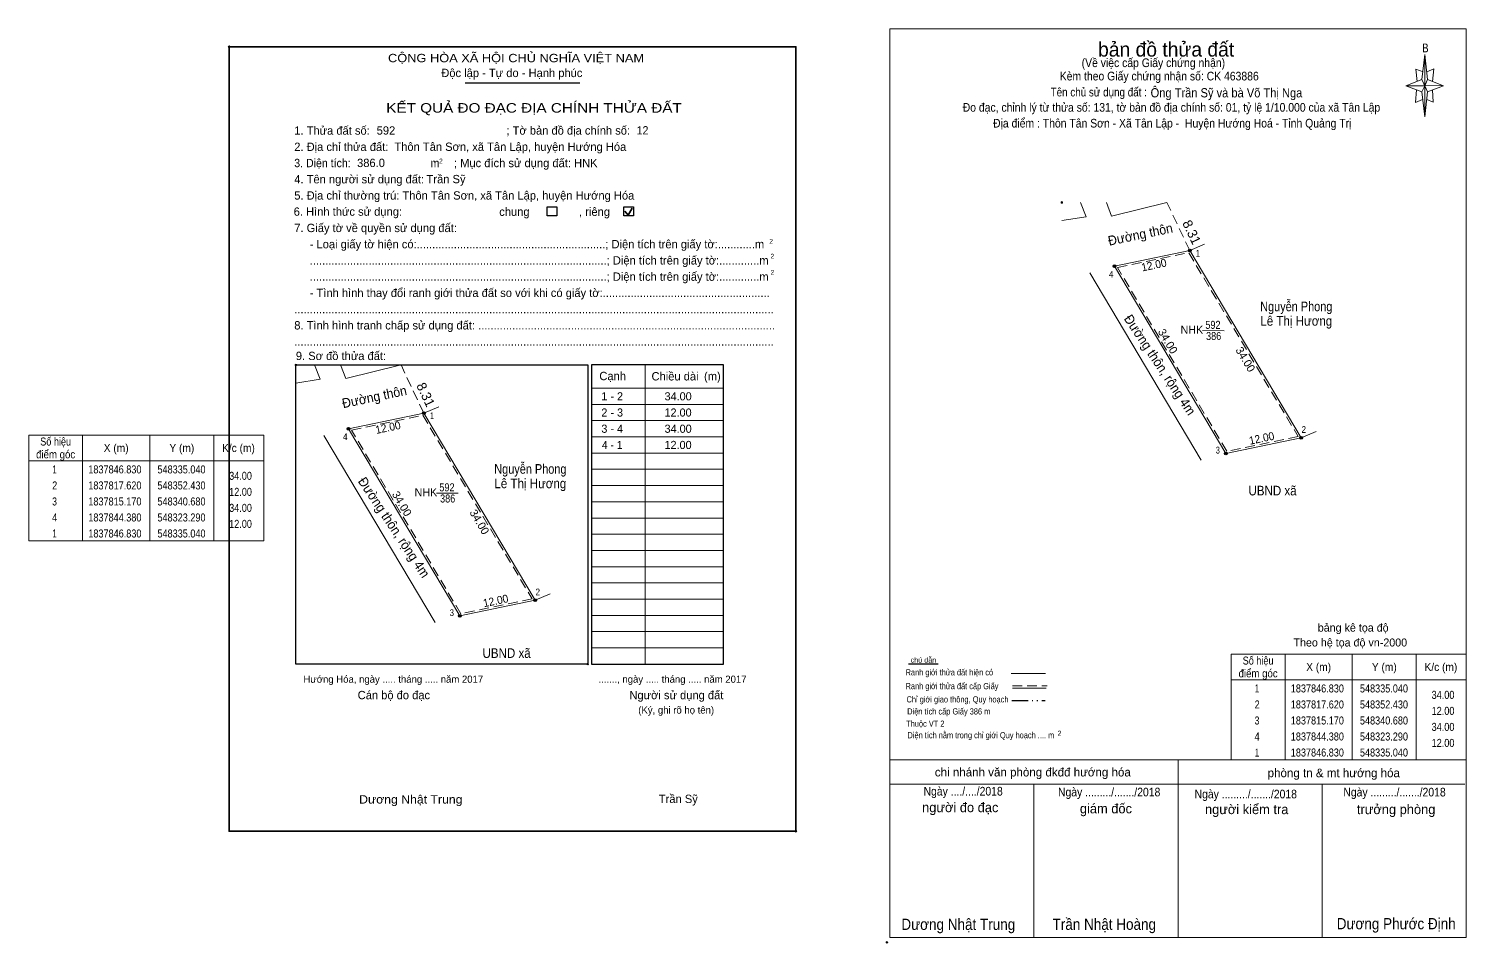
# Model space of a CAD drawing. Header units: metres. Extents: x 548273 to 548916, y 1837764 to 1837907.
# Drawn here: x 548273.4 to 548497.8, y 1837764.1 to 1837906.8 of the extents above; entities that cross this region are included whole.
import ezdxf
from ezdxf.enums import TextEntityAlignment as Align

# ---------------------------------------------------------------- set-up
doc = ezdxf.new("R2010")
doc.units = ezdxf.units.M
doc.header["$LTSCALE"] = 0.51
doc.header["$PDMODE"] = 32
doc.header["$PDSIZE"] = 0.255
doc.linetypes.add('DASH_DOUBLE_DOT', pattern=[9.2, 5, -1.2, 0.3, -1.2, 0.3, -1.2])
doc.linetypes.add('MEDIUM_DASHED', pattern=[4.5, 3, -1.5])
for name, color, linetype, lineweight in [('1', 7, 'Continuous', 13), ('10', 7, 'Continuous', 13), ('11', 7, 'Continuous', 25), ('2', 7, 'Continuous', 35), ('27', 7, 'Continuous', 13), ('4', 7, 'Continuous', 13), ('50', 7, 'Continuous', 25), ('63', 7, 'Continuous', 13), ('8', 7, 'Continuous', 13)]:
    doc.layers.add(name, color=color, linetype=linetype, lineweight=lineweight)
for name, color, linetype in [('13', 7, 'Continuous'), ('36', 7, 'Continuous'), ('48', 7, 'Continuous'), ('52', 7, 'Continuous'), ('6', 7, 'Continuous'), ('9', 7, 'Continuous')]:
    doc.layers.add(name, color=color, linetype=linetype)

msp = doc.modelspace()

# ---------------------------------------------------------------- hatches: boundary and pattern name
at = {"layer": '11'}
for points in [[(548335.2511, 1837846.83, 1), (548334.8289, 1837846.83, 1)], [(548335.2511, 1837846.83, 1), (548334.8289, 1837846.83, 1)], [(548323.5011, 1837844.38, 1), (548323.0789, 1837844.38, 1)], [(548352.6411, 1837817.62, 1), (548352.2189, 1837817.62, 1)], [(548340.8911, 1837815.17, 1), (548340.4689, 1837815.17, 1)]]:
    msp.add_hatch(color=256, dxfattribs=at).paths.add_polyline_path(points)
at = {"layer": '8'}
for points in [[(548454.8611, 1837872.19, 1), (548454.4389, 1837872.19, 1)], [(548454.8611, 1837872.19, 1), (548454.4389, 1837872.19, 1)], [(548443.1111, 1837869.74, 1), (548442.6889, 1837869.74, 1)], [(548472.2511, 1837842.98, 1), (548471.8289, 1837842.98, 1)], [(548460.5011, 1837840.53, 1), (548460.0789, 1837840.53, 1)]]:
    msp.add_hatch(color=256, dxfattribs=at).paths.add_polyline_path(points)

# ---------------------------------------------------------------- linework, layer by layer
at = {"layer": '1', "lineweight": 25}
for p, q in [((548341.5, 1837898.37), (548359.39, 1837898.37)), ((548361.24, 1837854.36), (548361.24, 1837807.66)), ((548381.86, 1837807.66), (548381.86, 1837854.36)), ((548381.86, 1837807.66), (548381.86, 1837808.11)), ((548361.24, 1837807.66), (548362.63, 1837807.66)), ((548362.63, 1837807.66), (548381.86, 1837807.66))]:
    msp.add_line(p, q, dxfattribs=at)
at = {"layer": '1', "lineweight": 35}
for p, q in [((548366.46, 1837878.36), (548366.96, 1837877.71)), ((548366.96, 1837877.71), (548367.58, 1837878.81))]:
    msp.add_line(p, q, dxfattribs=at)
at = {"layer": '1'}
for p, q in [((548369.62, 1837854.36), (548369.62, 1837807.66)), ((548361.24, 1837850.71), (548362.63, 1837850.71)), ((548362.63, 1837850.71), (548375.41, 1837850.71)), ((548375.41, 1837850.71), (548381.86, 1837850.71)), ((548361.24, 1837848.18), (548362.63, 1837848.18)), ((548362.63, 1837848.18), (548375.41, 1837848.18)), ((548375.41, 1837848.18), (548381.86, 1837848.18)), ((548361.24, 1837845.65), (548362.63, 1837845.65)), ((548362.63, 1837845.65), (548375.41, 1837845.65)), ((548375.41, 1837845.65), (548381.86, 1837845.65)), ((548361.24, 1837843.12), (548362.63, 1837843.12)), ((548362.63, 1837843.12), (548375.41, 1837843.12)), ((548375.41, 1837843.12), (548381.86, 1837843.12)), ((548361.24, 1837840.58), (548362.63, 1837840.58)), ((548362.63, 1837840.58), (548375.41, 1837840.58)), ((548375.41, 1837840.58), (548381.86, 1837840.58)), ((548361.24, 1837838.05), (548362.63, 1837838.05)), ((548362.63, 1837838.05), (548375.41, 1837838.05)), ((548375.41, 1837838.05), (548381.86, 1837838.05)), ((548361.24, 1837835.52), (548362.63, 1837835.52)), ((548362.63, 1837835.52), (548375.41, 1837835.52)), ((548375.41, 1837835.52), (548381.86, 1837835.52)), ((548361.24, 1837832.98), (548362.63, 1837832.98)), ((548362.63, 1837832.98), (548375.41, 1837832.98)), ((548375.41, 1837832.98), (548381.86, 1837832.98)), ((548361.24, 1837830.45), (548362.63, 1837830.45)), ((548362.63, 1837830.45), (548375.41, 1837830.45)), ((548375.41, 1837830.45), (548381.86, 1837830.45)), ((548361.24, 1837827.92), (548362.63, 1837827.92)), ((548362.63, 1837827.92), (548375.41, 1837827.92)), ((548375.41, 1837827.92), (548381.86, 1837827.92)), ((548361.24, 1837825.39), (548362.63, 1837825.39)), ((548362.63, 1837825.39), (548375.41, 1837825.39)), ((548375.41, 1837825.39), (548381.86, 1837825.39)), ((548361.24, 1837822.85), (548362.63, 1837822.85)), ((548362.63, 1837822.85), (548375.41, 1837822.85)), ((548375.41, 1837822.85), (548381.86, 1837822.85)), ((548361.24, 1837820.32), (548362.63, 1837820.32)), ((548362.63, 1837820.32), (548375.41, 1837820.32)), ((548375.41, 1837820.32), (548381.86, 1837820.32)), ((548361.24, 1837817.79), (548362.63, 1837817.79)), ((548362.63, 1837817.79), (548375.41, 1837817.79)), ((548375.41, 1837817.79), (548381.86, 1837817.79)), ((548361.24, 1837815.25), (548362.63, 1837815.25)), ((548362.63, 1837815.25), (548375.41, 1837815.25)), ((548375.41, 1837815.25), (548381.86, 1837815.25)), ((548361.24, 1837812.72), (548362.63, 1837812.72)), ((548362.63, 1837812.72), (548375.41, 1837812.72)), ((548375.41, 1837812.72), (548381.86, 1837812.72)), ((548361.24, 1837810.19), (548362.63, 1837810.19)), ((548362.63, 1837810.19), (548375.41, 1837810.19)), ((548375.41, 1837810.19), (548381.86, 1837810.19))]:
    msp.add_line(p, q, dxfattribs=at)
at = {"layer": '1', "lineweight": 25}
msp.add_lwpolyline([(548315.07, 1837854.34), (548360.65, 1837854.34), (548360.65, 1837807.66), (548315.07, 1837807.66)], close=True, dxfattribs=at)
msp.add_lwpolyline([(548381.86, 1837854.36), (548362.63, 1837854.36), (548361.24, 1837854.36)], dxfattribs=at)
at = {"layer": '1'}
msp.add_lwpolyline([(548335.04, 1837846.83), (548352.43, 1837817.62), (548340.68, 1837815.17), (548323.29, 1837844.38)], close=True, dxfattribs=at)
for p in [(548304.64, 1837903.99), (548315.07, 1837854.34), (548360.65, 1837807.66), (548393.15, 1837781.57)]:
    msp.add_point(p, dxfattribs=at)
at = {"layer": '10'}
for p, q in [((548318.85, 1837852.1), (548317.98, 1837854.34)), ((548322.02, 1837854.34), (548322.85, 1837852.2)), ((548331.49, 1837854.34), (548322.85, 1837852.2)), ((548318.85, 1837852.1), (548315.07, 1837851.51)), ((548336.82, 1837814.14), (548319.43, 1837843.35))]:
    msp.add_line(p, q, dxfattribs=at)
at = {"layer": '10', "linetype": 'MEDIUM_DASHED'}
msp.add_line((548335.04, 1837846.83), (548331.49, 1837854.34), dxfattribs=at)
at = {"layer": '10'}
msp.add_lwpolyline([(548335.04, 1837846.83), (548352.43, 1837817.62), (548340.68, 1837815.17), (548323.29, 1837844.38)], close=True, dxfattribs=at)
at = {"layer": '10', "linetype": 'MEDIUM_DASHED'}
msp.add_lwpolyline([(548334.89, 1837846.49), (548351.96, 1837817.83), (548340.83, 1837815.51), (548323.76, 1837844.17)], close=True, dxfattribs=at)
at = {"layer": '11'}
for centre in [(548335.04, 1837846.83), (548335.04, 1837846.83), (548323.29, 1837844.38), (548352.43, 1837817.62), (548340.68, 1837815.17)]:
    msp.add_circle(centre, 0.2111, dxfattribs=at)
at = {"layer": '2'}
msp.add_lwpolyline([(548304.64, 1837903.99), (548393.15, 1837903.99), (548393.15, 1837781.57), (548304.64, 1837781.57)], close=True, dxfattribs=at)
at = {"layer": '27'}
for p, q in [((548335.04, 1837846.83), (548337.37, 1837847.81)), ((548352.43, 1837817.62), (548354.77, 1837818.6))]:
    msp.add_line(p, q, dxfattribs=at)
at = {"layer": '4'}
for p, q in [((548490.88, 1837898.87), (548491.38, 1837902.77)), ((548490.88, 1837896.97), (548488.38, 1837897.87)), ((548491.78, 1837898.87), (548494.28, 1837897.87)), ((548491.78, 1837896.97), (548491.38, 1837893.07)), ((548492.68, 1837895.37), (548491.68, 1837895.77)), ((548492.58, 1837897.27), (548492.68, 1837895.37)), ((548426.76, 1837806.16), (548432.14, 1837806.16)), ((548426.96, 1837803.92), (548432.23, 1837803.92)), ((548407.83, 1837792.7), (548497.83, 1837792.7)), ((548407.83, 1837792.7), (548497.83, 1837792.7)), ((548407.83, 1837792.7), (548497.83, 1837792.7)), ((548452.83, 1837765), (548452.83, 1837792.7)), ((548407.83, 1837788.9), (548497.63, 1837788.9)), ((548430.33, 1837765), (548430.33, 1837788.9)), ((548475.33, 1837765), (548475.33, 1837788.9)), ((548497.83, 1837765), (548407.83, 1837765))]:
    msp.add_line(p, q, dxfattribs=at)
at = {"layer": '4', "lineweight": 25}
msp.add_line((548415.38, 1837807.65), (548410.76, 1837807.65), dxfattribs=at)
at = {"layer": '4', "linetype": 'MEDIUM_DASHED'}
msp.add_line((548426.96, 1837804.24), (548432.4, 1837804.24), dxfattribs=at)
at = {"layer": '4', "linetype": 'DASH_DOUBLE_DOT', "lineweight": 25}
msp.add_line((548426.86, 1837801.95), (548432.1, 1837801.95), dxfattribs=at)
at = {"layer": '4'}
for points in [[(548407.83, 1837906.8), (548497.83, 1837906.8), (548497.83, 1837765), (548407.83, 1837765)], [(548491.38, 1837902.77), (548491.78, 1837898.87), (548491.38, 1837897.87)], [(548491.38, 1837897.87), (548488.38, 1837897.87), (548490.88, 1837898.87), (548491.78, 1837896.97), (548494.28, 1837897.87), (548491.38, 1837897.97)], [(548491.38, 1837897.87), (548491.38, 1837893.07), (548490.88, 1837896.97)]]:
    msp.add_lwpolyline(points, close=True, dxfattribs=at)
for points in [[(548491.08, 1837900.07), (548489.98, 1837900.47), (548490.18, 1837898.57)], [(548491.68, 1837900.07), (548492.78, 1837900.57), (548492.58, 1837898.57)], [(548491.38, 1837897.87), (548490.88, 1837898.87), (548488.38, 1837897.87)], [(548491.38, 1837897.87), (548491.78, 1837896.97), (548494.28, 1837897.87)], [(548490.08, 1837897.27), (548489.88, 1837895.27), (548490.98, 1837895.77)]]:
    msp.add_lwpolyline(points, dxfattribs=at)
msp.add_point((548407.36, 1837764.22), dxfattribs=at)
at = {"layer": '50'}
for points in [[(548354.3, 1837879.02), (548355.82, 1837879.02), (548355.82, 1837877.6), (548354.3, 1837877.6)], [(548366.26, 1837879.02), (548367.78, 1837879.02), (548367.78, 1837877.6), (548366.26, 1837877.6)]]:
    msp.add_lwpolyline(points, close=True, dxfattribs=at)
at = {"layer": '63'}
for p, q in [((548281.76, 1837843.38), (548281.76, 1837826.88)), ((548292.26, 1837843.38), (548292.26, 1837826.88)), ((548302.26, 1837843.38), (548302.26, 1837826.88)), ((548273.36, 1837839.38), (548310.06, 1837839.38)), ((548337.04, 1837834.33), (548340.43, 1837834.31)), ((548469.53, 1837809.2), (548469.53, 1837792.7)), ((548480.03, 1837809.2), (548480.03, 1837792.7)), ((548490.03, 1837809.2), (548490.03, 1837792.7)), ((548461.13, 1837805.2), (548497.83, 1837805.2))]:
    msp.add_line(p, q, dxfattribs=at)
for points in [[(548273.36, 1837843.38), (548310.06, 1837843.38), (548310.06, 1837826.88), (548273.36, 1837826.88)], [(548461.13, 1837809.2), (548497.83, 1837809.2), (548497.83, 1837792.7), (548461.13, 1837792.7)]]:
    msp.add_lwpolyline(points, close=True, dxfattribs=at)
at = {"layer": '8'}
for p, q in [((548438.46, 1837877.46), (548437.59, 1837879.7)), ((548441.63, 1837879.7), (548442.46, 1837877.56)), ((548451.1, 1837879.7), (548442.46, 1837877.56)), ((548438.46, 1837877.46), (548434.68, 1837876.87)), ((548454.65, 1837872.19), (548456.98, 1837873.17)), ((548456.43, 1837839.5), (548439.04, 1837868.71)), ((548456.65, 1837859.69), (548460.04, 1837859.67)), ((548472.04, 1837842.98), (548474.38, 1837843.96))]:
    msp.add_line(p, q, dxfattribs=at)
at = {"layer": '8', "linetype": 'MEDIUM_DASHED'}
msp.add_line((548454.65, 1837872.19), (548451.1, 1837879.7), dxfattribs=at)
at = {"layer": '8'}
msp.add_lwpolyline([(548454.65, 1837872.19), (548472.04, 1837842.98), (548460.29, 1837840.53), (548442.9, 1837869.74)], close=True, dxfattribs=at)
msp.add_lwpolyline([(548454.65, 1837872.19), (548472.04, 1837842.98), (548460.29, 1837840.53), (548442.9, 1837869.74)], close=True, dxfattribs=at)
at = {"layer": '8', "linetype": 'MEDIUM_DASHED'}
msp.add_lwpolyline([(548454.5, 1837871.85), (548471.57, 1837843.19), (548460.44, 1837840.87), (548443.37, 1837869.53)], close=True, dxfattribs=at)
at = {"layer": '8', "lineweight": 25}
for centre in [(548454.65, 1837872.19), (548454.65, 1837872.19), (548442.9, 1837869.74), (548472.04, 1837842.98), (548460.29, 1837840.53)]:
    msp.add_circle(centre, 0.2111, dxfattribs=at)
at = {"layer": '8'}
msp.add_point((548434.68, 1837879.7), dxfattribs=at)

# ---------------------------------------------------------------- texts
at = {"layer": '1'}
for s, height, width, p in [('CỘNG HÒA XÃ HỘI CHỦ NGHĨA VIỆT NAM', 1.3, 1.15, (548329.46, 1837901.58)), ('3. Diện tích:', 1.3, 0.95, (548314.82, 1837885.2)), ('2', 0.7429, 0.9, (548337.44, 1837885.79)), ('m', 1.3, 0.95, (548336.1, 1837885.2)), ('2', 0.7429, 0.95, (548389, 1837873.26)), ('2', 0.7429, 0.9, (548389.2, 1837870.95)), ('2', 0.7429, 0.9, (548389.2, 1837868.41)), ('Dương Nhật Trung', 1.3, 1.1, (548324.95, 1837785.89))]:
    msp.add_text(s, height=height, dxfattribs=dict(at, width=width)).set_placement(p)
for s, height, p in [('Độc lập - Tự do - Hạnh phúc', 1.3, (548337.78, 1837899.26)), ('1. Thửa đất số:', 1.3, (548314.82, 1837890.27)), ('; Tờ bản đồ địa chính số:', 1.3, (548347.95, 1837890.28)), ('2. Địa chỉ thửa đất:', 1.3, (548314.82, 1837887.73)), ('; Mục đích sử dụng đất: HNK', 1.3, (548339.76, 1837885.2)), ('4. Tên người sử dụng đất:', 1.3, (548314.82, 1837882.67)), ('5. Địa chỉ thường trú: Thôn Tân Sơn, xã Tân Lập, huyện Hướng Hóa', 1.3, (548314.82, 1837880.14)), ('chung                , riêng', 1.3, (548346.83, 1837877.6)), ('7. Giấy tờ về quyền sử dụng đất:', 1.3, (548314.82, 1837875.07)), ('     - Loại giấy tờ hiện có:.............................................................; Diện tích trên giấy tờ:............m', 1.3, (548314.82, 1837872.54)), ('     ................................................................................................; Diện tích trên giấy tờ:.............m', 1.3, (548314.82, 1837870.01)), ('     ................................................................................................; Diện tích trên giấy tờ:.............m', 1.3, (548314.82, 1837867.47)), ('     - Tình hình thay đổi ranh giới thửa đất so với khi có giấy tờ:......................................................', 1.3, (548314.82, 1837864.94)), ('...........................................................................................................................................................', 1.3, (548314.82, 1837862.41)), ('8. Tình hình tranh chấp sử dụng đất: ................................................................................................', 1.3, (548314.82, 1837859.87)), ('...........................................................................................................................................................', 1.3, (548314.82, 1837857.34)), ('9. Sơ đồ thửa đất:', 1.3, (548315.07, 1837855.1)), ('Cạnh', 1.3, (548362.46, 1837851.96)), ('Chiều dài', 1.3, (548370.61, 1837851.92)), ('(m)', 1.3, (548378.81, 1837851.94)), ('Hướng Hóa, ngày ..... tháng ..... năm 2017', 1.114, (548316.26, 1837804.74)), ('......., ngày ..... tháng ..... năm 2017', 1.114, (548362.34, 1837804.74)), ('Cán bộ đo đạc', 1.3, (548324.72, 1837802.17)), ('Người sử dụng đất', 1.3, (548367.15, 1837802.17)), ('(Ký, ghi rõ họ tên)', 1.114, (548368.54, 1837799.93))]:
    msp.add_text(s, height=height, dxfattribs=at).set_placement(p)
for s, height, width, p in [('KẾT QUẢ ĐO ĐẠC ĐỊA CHÍNH THỬA ĐẤT', 1.486, 1.2, (548352.26, 1837893.71)), ('592', 1.25, 0.85, (548338.665, 1837834.61)), ('386', 1.25, 0.85, (548338.775, 1837832.87))]:
    msp.add_text(s, height=height, dxfattribs=dict(at, width=width)).set_placement(p, align=Align.CENTER)
msp.add_text('NHK', height=1.25, dxfattribs=at).set_placement((548335.375, 1837833.85), align=Align.CENTER)
at = {"layer": '10', "width": 0.95}
msp.add_text('Đường thôn', height=1.5, rotation=11.778, dxfattribs=at).set_placement((548322.46, 1837847.58))
at = {"layer": '10'}
msp.add_text('8.31', height=1.5, rotation=295.256, dxfattribs=at).set_placement((548333.84, 1837851.14))
at = {"layer": '13', "width": 0.95}
msp.add_text('Đường thôn, rộng 4m', height=1.5, rotation=303.639, dxfattribs=at).set_placement((548329.7701, 1837828.5705), align=Align.CENTER)
at = {"layer": '36'}
for s, width, p in [('Nguyễn Phong', 0.85, (548351.69, 1837837.36)), ('Lê Thị Hương', 0.9, (548351.685, 1837835.1)), ('UBND xã', 0.9, (548347.98, 1837808.62))]:
    msp.add_text(s, height=1.5, dxfattribs=dict(at, width=width)).set_placement(p, align=Align.CENTER)
at = {"layer": '4'}
for s, height, p in [('bản đồ thửa đất', 2.25, (548450.965, 1837902.46)), ('bảng kê tọa độ', 1.25, (548480.175, 1837812.72)), ('Theo hệ tọa độ vn-2000', 1.25, (548479.725, 1837810.4)), ('chi nhánh văn phòng đkđđ hướng hóa', 1.35, (548430.15, 1837790.12)), ('phòng tn & mt hướng hóa', 1.35, (548477.145, 1837790)), ('người đo đạc', 1.5, (548418.815, 1837784.54)), ('giám đốc', 1.5, (548441.565, 1837784.36)), ('người kiểm tra', 1.5, (548463.545, 1837784.24)), ('trưởng phòng', 1.5, (548486.885, 1837784.24))]:
    msp.add_text(s, height=height, dxfattribs=at).set_placement(p, align=Align.CENTER)
for s, height, width, p in [('B', 1.378, 0.8, (548491.45, 1837903.12)), ('(Về việc cấp Giấy chứng nhận)', 1.35, 0.9, (548448.975, 1837900.82)), ('Kèm theo Giấy chứng nhận số: CK 463886', 1.35, 0.9, (548449.89, 1837898.74)), ('Tên chủ sử dụng đất :', 1.35, 0.85, (548440.445, 1837896.24)), ('Đo đạc, chỉnh lý từ thửa số: 131, tờ bản đồ địa chính số: 01, tỷ lệ 1/10.000 của xã Tân Lập', 1.35, 0.9, (548451.8, 1837893.86)), ('Địa điểm : Thôn Tân Sơn - Xã Tân Lập -  Huyện Hướng Hoá - Tỉnh Quảng Trị ', 1.35, 0.9, (548452.145, 1837891.39)), ('chú dẫn', 0.7999, 1.05, (548413.07, 1837807.89)), ('Ranh giới thửa đất hiện có ', 0.96, 0.9, (548417.275, 1837805.89)), ('Ranh giới thửa đất cấp Giấy', 0.96, 0.9, (548417.53, 1837803.74)), ('Chỉ giới giao thông, Quy hoạch', 0.96, 0.9, (548418.39, 1837801.67)), ('Thuộc VT 2', 0.96, 0.9, (548413.365, 1837797.88)), ('Diện tích cấp Giấy 386 m', 0.96, 0.9, (548417.02, 1837799.79)), ('Diện tích nằm trong chỉ giới Quy hoạch .... m', 0.96, 0.9, (548422.035, 1837796.08)), ('2', 0.8, 0.8, (548434.32, 1837796.46)), ('Ngày ..../..../2018', 1.35, 0.9, (548419.27, 1837787.14)), ('Ngày ........./......./2018', 1.35, 0.9, (548442.07, 1837787.01)), ('Ngày ........./......./2018', 1.35, 0.9, (548463.4, 1837786.7)), ('Ngày ........./......./2018', 1.35, 0.9, (548486.63, 1837787)), ('Dương Nhật Trung', 1.75, 0.9, (548418.515, 1837766.17)), ('Trần Nhật Hoàng', 1.75, 0.9, (548441.31, 1837766.18)), ('Dương Phước Định', 1.75, 0.9, (548486.895, 1837766.27))]:
    msp.add_text(s, height=height, dxfattribs=dict(at, width=width)).set_placement(p, align=Align.CENTER)
at = {"layer": '4', "width": 0.9}
msp.add_text('Ông Trần Sỹ và bà Võ Thị Nga', height=1.44, dxfattribs=at).set_placement((548448.54, 1837896.09))
at = {"layer": '48'}
msp.add_text('6. Hình thức sử dụng:', height=1.3, dxfattribs=at).set_placement((548314.73, 1837877.62))
at = {"layer": '52'}
for s, p in [('1 - 2', (548364.465, 1837848.81)), ('34.00', (548374.76, 1837848.81)), ('2 - 3', (548364.465, 1837846.28)), ('12.00', (548374.75, 1837846.28)), ('3 - 4', (548364.465, 1837843.75)), ('34.00', (548374.76, 1837843.75)), ('12.00', (548374.75, 1837841.22))]:
    msp.add_text(s, height=1.266, dxfattribs=at).set_placement(p, align=Align.CENTER)
at = {"layer": '52', "width": 0.95}
msp.add_text('4 - 1', height=1.266, dxfattribs=at).set_placement((548364.47, 1837841.22), align=Align.CENTER)
at = {"layer": '6'}
for s, p in [('592', (548327.69, 1837890.28)), ('Thôn Tân Sơn, xã Tân Lập, huyện Hướng Hóa', (548330.46, 1837887.74)), ('386.0', (548324.63, 1837885.22)), ('Trần Sỹ', (548335.48, 1837882.69)), ('Trần Sỹ', (548371.75, 1837785.97))]:
    msp.add_text(s, height=1.3, dxfattribs=at).set_placement(p)
at = {"layer": '6', "width": 0.95}
msp.add_text('12', height=1.3, dxfattribs=at).set_placement((548368.29, 1837890.3))
at = {"layer": '63', "width": 0.95}
for p in [(548329.5774, 1837843.9677), (548346.3974, 1837816.9277)]:
    msp.add_text('12.00', height=1.25, rotation=11.778, dxfattribs=at).set_placement(p, align=Align.CENTER)
at = {"layer": '63'}
for s, width, p in [('Số hiệu', 0.85, (548277.56, 1837841.76)), ('X (m)', 0.95, (548287.01, 1837840.76)), ('Y (m)', 0.95, (548297.265, 1837840.76)), ('K/c (m)', 0.95, (548306.105, 1837840.76)), ('điểm góc', 0.9, (548277.56, 1837839.76)), (' 1', 0.75, (548277.21, 1837837.41)), ('1837846.830', 0.85, (548286.81, 1837837.41)), ('548335.040', 0.85, (548297.21, 1837837.41)), (' 2', 0.85, (548277.215, 1837834.91)), ('1837817.620', 0.85, (548286.81, 1837834.91)), ('548352.430', 0.85, (548297.21, 1837834.91)), (' 3', 0.8, (548277.205, 1837832.41)), ('1837815.170', 0.85, (548286.81, 1837832.41)), ('548340.680', 0.85, (548297.21, 1837832.41)), (' 4', 0.85, (548277.21, 1837829.91)), ('1837844.380', 0.85, (548286.81, 1837829.91)), ('548323.290', 0.85, (548297.21, 1837829.91)), (' 1', 0.75, (548277.21, 1837827.41)), ('1837846.830', 0.85, (548286.81, 1837827.41)), ('548335.040', 0.85, (548297.21, 1837827.41)), ('Số hiệu', 0.85, (548465.33, 1837807.58)), ('X (m)', 0.95, (548474.78, 1837806.58)), ('Y (m)', 0.95, (548485.035, 1837806.58)), ('K/c (m)', 0.95, (548493.875, 1837806.58)), ('điểm góc', 0.9, (548465.33, 1837805.58)), (' 1', 0.75, (548464.98, 1837803.23)), ('1837846.830', 0.85, (548474.58, 1837803.23)), ('548335.040', 0.85, (548484.98, 1837803.23)), (' 2', 0.85, (548464.985, 1837800.73)), ('1837817.620', 0.85, (548474.58, 1837800.73)), ('548352.430', 0.85, (548484.98, 1837800.73)), (' 3', 0.8, (548464.975, 1837798.23)), ('1837815.170', 0.85, (548474.58, 1837798.23)), ('548340.680', 0.85, (548484.98, 1837798.23)), (' 4', 0.85, (548464.98, 1837795.73)), ('1837844.380', 0.85, (548474.58, 1837795.73)), ('548323.290', 0.85, (548484.98, 1837795.73)), (' 1', 0.75, (548464.98, 1837793.23)), ('1837846.830', 0.85, (548474.58, 1837793.23)), ('548335.040', 0.85, (548484.98, 1837793.23))]:
    msp.add_text(s, height=1.25, dxfattribs=dict(at, width=width)).set_placement(p, align=Align.CENTER)
at = {"layer": '63', "width": 0.85}
for s, p in [('34.00', (548308.21, 1837836.41)), ('12.00', (548308.21, 1837833.91)), ('34.00', (548308.21, 1837831.41)), ('12.00', (548308.21, 1837828.91)), ('34.00', (548495.98, 1837802.23)), ('12.00', (548495.98, 1837799.73)), ('34.00', (548495.98, 1837797.23)), ('12.00', (548495.98, 1837794.73))]:
    msp.add_text(s, height=1.25, dxfattribs=at).set_placement(p, align=Align.RIGHT)
at = {"layer": '63'}
for p in [(548331.0864, 1837832.3647), (548343.2064, 1837829.5247)]:
    msp.add_text('34.00', height=1.25, rotation=300.767, dxfattribs=at).set_placement(p, align=Align.CENTER)
at = {"layer": '8', "width": 0.95}
msp.add_text('Đường thôn', height=1.5, rotation=11.778, dxfattribs=at).set_placement((548442.07, 1837872.94))
at = {"layer": '8'}
msp.add_text('8.31', height=1.5, rotation=295.256, dxfattribs=at).set_placement((548453.45, 1837876.5))
at = {"layer": '8', "width": 0.95}
for s, height, rotation, p in [('12.00', 1.25, 11.778, (548449.1874, 1837869.3277)), ('Đường thôn, rộng 4m', 1.5, 303.639, (548449.3768, 1837853.9355)), ('12.00', 1.25, 11.778, (548466.0074, 1837842.2877))]:
    msp.add_text(s, height=height, rotation=rotation, dxfattribs=at).set_placement(p, align=Align.CENTER)
at = {"layer": '8'}
for s, height, width, p in [('1', 1.055, 0.75, (548455.935, 1837871.24)), ('4', 1.055, 0.9, (548442.39, 1837867.96)), ('Nguyễn Phong', 1.5, 0.85, (548471.29, 1837862.72)), ('Lê Thị Hương', 1.5, 0.9, (548471.29, 1837860.46)), ('592', 1.25, 0.85, (548458.275, 1837859.97)), ('386', 1.25, 0.85, (548458.385, 1837858.23)), ('2', 1.055, 0.9, (548472.46, 1837843.74)), ('3', 1.055, 0.8, (548459.035, 1837840.51)), ('UBND xã', 1.5, 0.9, (548467.585, 1837833.98))]:
    msp.add_text(s, height=height, dxfattribs=dict(at, width=width)).set_placement(p, align=Align.CENTER)
for p in [(548450.6964, 1837857.7247), (548462.8164, 1837854.8847)]:
    msp.add_text('34.00', height=1.25, rotation=300.767, dxfattribs=at).set_placement(p, align=Align.CENTER)
msp.add_text('NHK', height=1.25, dxfattribs=at).set_placement((548454.985, 1837859.21), align=Align.CENTER)
at = {"layer": '9'}
for s, width, p in [('1', 0.75, (548336.33, 1837845.88)), ('4', 0.9, (548322.785, 1837842.6)), ('2', 0.9, (548352.85, 1837818.38)), ('3', 0.85, (548339.43, 1837815.15))]:
    msp.add_text(s, height=1.055, dxfattribs=dict(at, width=width)).set_placement(p, align=Align.CENTER)

doc.saveas('drawing.dxf')
